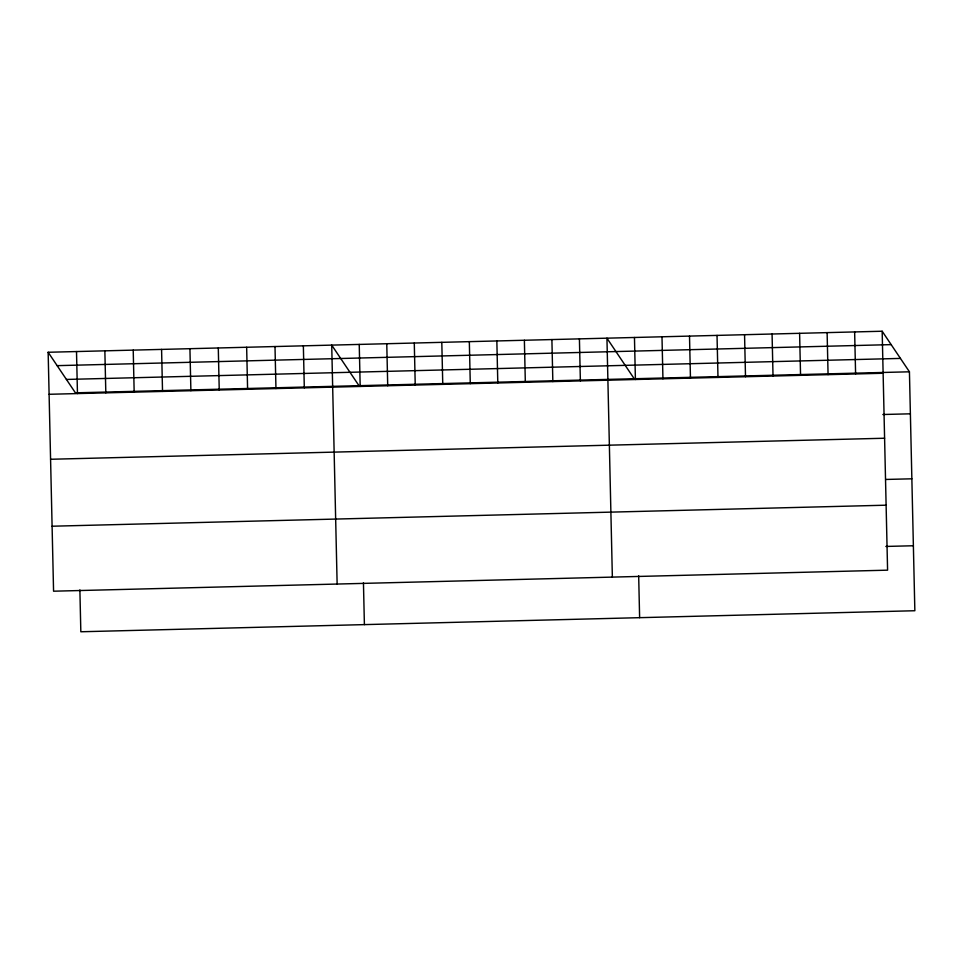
<?xml version="1.0" encoding="UTF-8"?>
<svg xmlns="http://www.w3.org/2000/svg" width="963" height="963" viewBox="0 0 963 963"><rect width="100%" height="100%" fill="white"/><g stroke="black" fill="none" stroke-linecap="round" stroke-linejoin="round"><path stroke-width="1.44" d="M882.168 331.236L887.585 570.168L53.567 591.198L48.15 352.265L882.168 331.236L909.433 371.802L914.85 610.735L80.832 631.764L79.881 589.886M57.142 365.651L891.16 344.622M66.411 379.446L900.429 358.417M909.433 371.802L75.415 392.832L48.15 352.265M49.101 394.288L883.119 373.259M882.854 414.511L910.384 413.813M50.582 459.267L884.6 438.237M885.779 479.454L911.853 478.804M52.098 526.219L886.116 505.19M885.852 546.442L913.369 545.756M634.208 378.736L606.943 338.182L612.36 577.114M358.982 385.682L331.717 345.115L337.134 584.047M854.638 331.934L855.601 373.945M827.121 332.62L828.072 374.643M799.603 333.318L800.554 375.341M772.073 334.017L773.024 376.027M744.555 334.703L745.506 376.726M717.026 335.401L717.989 377.424M689.508 336.099L690.459 378.11M661.99 336.785L662.941 378.808M634.461 337.483L635.411 379.506M638.674 575.802L639.625 617.668M579.413 338.868L580.376 380.891M551.895 339.566L552.846 381.589M524.378 340.264L525.329 382.275M496.848 340.95L497.799 382.973M469.33 341.648L470.281 383.671M441.8 342.346L442.763 384.357M414.283 343.033L415.234 385.056M386.765 343.731L387.716 385.754M359.235 344.417L360.186 386.44M363.448 582.735L364.399 624.614M303.357 345.837L304.308 387.848M274.997 346.548L275.96 388.571M246.648 347.258L247.599 389.281M218.288 347.98L219.239 390.003M189.928 348.69L190.891 390.713M161.579 349.413L162.53 391.423M133.219 350.123L134.17 392.146M104.859 350.833L105.822 392.856M76.51 351.555L77.461 393.578"/></g></svg>
